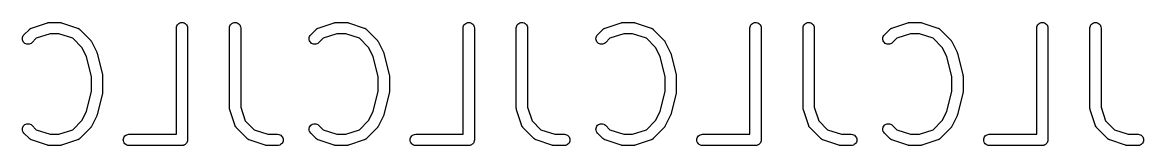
# Model space of a CAD drawing. Extents: x 113 to 123, y -95.7 to -94.6.
import ezdxf

# ---------------------------------------------------------------- set-up
doc = ezdxf.new("R2010")
doc.units = 0
doc.layers.add('BLACK', color=7, linetype='CONTINUOUS')

msp = doc.modelspace()

# ---------------------------------------------------------------- linework, layer by layer
at = {"layer": 'BLACK', "linetype": 'CONTINUOUS'}
for p, q in [((113.062, -94.6264), (113.205, -94.5787)), ((113.205, -94.5787), (113.206, -94.5785)), ((113.206, -94.5785), (113.209, -94.5779)), ((113.209, -94.5779), (113.211, -94.5771)), ((113.211, -94.5771), (113.213, -94.5769)), ((113.213, -94.5769), (113.215, -94.5765)), ((113.215, -94.5765), (113.218, -94.5765)), ((113.218, -94.5765), (113.221, -94.5762)), ((113.221, -94.5762), (113.316, -94.5762)), ((113.316, -94.5762), (113.317, -94.5762)), ((113.317, -94.5762), (113.32, -94.5765)), ((113.32, -94.5765), (113.323, -94.5766)), ((113.323, -94.5766), (113.325, -94.577)), ((113.325, -94.577), (113.327, -94.5773)), ((113.327, -94.5773), (113.329, -94.5781)), ((113.329, -94.5781), (113.332, -94.5787)), ((113.332, -94.5787), (113.475, -94.6264)), ((114.377, -94.5905), (114.384, -94.5843)), ((114.384, -94.5843), (114.393, -94.5798)), ((114.393, -94.5798), (114.402, -94.5771)), ((114.402, -94.5771), (114.412, -94.5762)), ((114.412, -94.5762), (114.422, -94.5772)), ((114.422, -94.5772), (114.431, -94.5801)), ((114.431, -94.5801), (114.44, -94.5847)), ((114.44, -94.5847), (114.447, -94.5909)), ((114.853, -94.5905), (114.86, -94.5843)), ((114.86, -94.5843), (114.869, -94.5798)), ((114.869, -94.5798), (114.878, -94.5771)), ((114.878, -94.5771), (114.888, -94.5762)), ((114.888, -94.5762), (114.898, -94.5772)), ((114.898, -94.5772), (114.907, -94.5801)), ((114.907, -94.5801), (114.916, -94.5847)), ((114.916, -94.5847), (114.923, -94.5909)), ((115.634, -94.6264), (115.777, -94.5787)), ((115.777, -94.5785), (115.78, -94.5779)), ((115.777, -94.5787), (115.777, -94.5785)), ((115.78, -94.5779), (115.783, -94.5771)), ((115.783, -94.5771), (115.785, -94.5769)), ((115.785, -94.5769), (115.787, -94.5765)), ((115.787, -94.5765), (115.79, -94.5765)), ((115.79, -94.5765), (115.793, -94.5762)), ((115.793, -94.5762), (115.888, -94.5762)), ((115.888, -94.5762), (115.891, -94.5765)), ((115.888, -94.5762), (115.888, -94.5762)), ((115.891, -94.5765), (115.894, -94.5766)), ((115.894, -94.5766), (115.896, -94.577)), ((115.896, -94.577), (115.898, -94.5773)), ((115.898, -94.5773), (115.901, -94.5781)), ((115.901, -94.5781), (115.904, -94.5787)), ((115.904, -94.5787), (116.046, -94.6264)), ((116.948, -94.5905), (116.956, -94.5843)), ((116.956, -94.5843), (116.964, -94.5798)), ((116.964, -94.5798), (116.974, -94.5771)), ((116.974, -94.5771), (116.983, -94.5762)), ((116.983, -94.5762), (116.993, -94.5772)), ((116.993, -94.5772), (117.002, -94.5801)), ((117.002, -94.5801), (117.011, -94.5847)), ((117.011, -94.5847), (117.018, -94.5909)), ((117.424, -94.5905), (117.432, -94.5843)), ((117.432, -94.5843), (117.44, -94.5798)), ((117.44, -94.5798), (117.45, -94.5771)), ((117.45, -94.5771), (117.46, -94.5762)), ((117.46, -94.5762), (117.469, -94.5772)), ((117.469, -94.5772), (117.479, -94.5801)), ((117.479, -94.5801), (117.487, -94.5847)), ((117.487, -94.5847), (117.495, -94.5909)), ((118.205, -94.6264), (118.348, -94.5787)), ((118.348, -94.5787), (118.349, -94.5785)), ((118.349, -94.5785), (118.352, -94.5779)), ((118.352, -94.5779), (118.354, -94.5771)), ((118.354, -94.5771), (118.356, -94.5769)), ((118.356, -94.5769), (118.358, -94.5765)), ((118.358, -94.5765), (118.361, -94.5765)), ((118.361, -94.5765), (118.364, -94.5762)), ((118.364, -94.5762), (118.459, -94.5762)), ((118.459, -94.5762), (118.46, -94.5762)), ((118.46, -94.5762), (118.463, -94.5765)), ((118.463, -94.5765), (118.465, -94.5766)), ((118.465, -94.5766), (118.468, -94.577)), ((118.468, -94.577), (118.47, -94.5773)), ((118.47, -94.5773), (118.472, -94.5781)), ((118.472, -94.5781), (118.475, -94.5787)), ((118.475, -94.5787), (118.618, -94.6264)), ((119.519, -94.5905), (119.527, -94.5843)), ((119.527, -94.5843), (119.536, -94.5798)), ((119.536, -94.5798), (119.545, -94.5771)), ((119.545, -94.5771), (119.555, -94.5762)), ((119.555, -94.5762), (119.564, -94.5772)), ((119.564, -94.5772), (119.574, -94.5801)), ((119.574, -94.5801), (119.582, -94.5847)), ((119.582, -94.5847), (119.59, -94.5909)), ((119.996, -94.5905), (120.003, -94.5843)), ((120.003, -94.5843), (120.012, -94.5798)), ((120.012, -94.5798), (120.021, -94.5771)), ((120.021, -94.5771), (120.031, -94.5762)), ((120.031, -94.5762), (120.041, -94.5772)), ((120.041, -94.5772), (120.05, -94.5801)), ((120.05, -94.5801), (120.059, -94.5847)), ((120.059, -94.5847), (120.066, -94.5909)), ((120.777, -94.6264), (120.92, -94.5787)), ((120.92, -94.5785), (120.923, -94.5779)), ((120.92, -94.5787), (120.92, -94.5785)), ((120.923, -94.5779), (120.926, -94.5771)), ((120.926, -94.5771), (120.928, -94.5769)), ((120.928, -94.5769), (120.93, -94.5765)), ((120.93, -94.5765), (120.933, -94.5765)), ((120.933, -94.5765), (120.935, -94.5762)), ((120.935, -94.5762), (121.031, -94.5762)), ((121.031, -94.5762), (121.034, -94.5765)), ((121.031, -94.5762), (121.031, -94.5762)), ((121.034, -94.5765), (121.037, -94.5766)), ((121.037, -94.5766), (121.039, -94.577)), ((121.039, -94.577), (121.041, -94.5773)), ((121.041, -94.5773), (121.044, -94.5781)), ((121.044, -94.5781), (121.046, -94.5787)), ((121.046, -94.5787), (121.189, -94.6264)), ((122.091, -94.5905), (122.098, -94.5843)), ((122.098, -94.5843), (122.107, -94.5798)), ((122.107, -94.5798), (122.116, -94.5771)), ((122.116, -94.5771), (122.126, -94.5762)), ((122.126, -94.5762), (122.136, -94.5772)), ((122.136, -94.5772), (122.145, -94.5801)), ((122.145, -94.5801), (122.154, -94.5847)), ((122.154, -94.5847), (122.161, -94.5909)), ((122.567, -94.5905), (122.575, -94.5843)), ((122.575, -94.5843), (122.583, -94.5798)), ((122.583, -94.5798), (122.593, -94.5771)), ((122.593, -94.5771), (122.602, -94.5762)), ((122.602, -94.5762), (122.612, -94.5772)), ((122.612, -94.5772), (122.621, -94.5801)), ((122.621, -94.5801), (122.63, -94.5847)), ((122.63, -94.5847), (122.638, -94.5909)), ((112.989, -94.6936), (112.995, -94.6861)), ((112.995, -94.6861), (113.043, -94.6384)), ((113.043, -94.638), (113.045, -94.637)), ((113.043, -94.6384), (113.043, -94.638)), ((113.045, -94.637), (113.046, -94.636)), ((113.046, -94.636), (113.048, -94.634)), ((113.048, -94.634), (113.051, -94.6319)), ((113.051, -94.6319), (113.052, -94.6312)), ((113.052, -94.6312), (113.054, -94.6303)), ((113.054, -94.6303), (113.057, -94.6289)), ((113.057, -94.6289), (113.06, -94.6274)), ((113.06, -94.6274), (113.061, -94.627)), ((113.061, -94.627), (113.062, -94.6264)), ((113.229, -94.6762), (113.105, -94.7175)), ((113.308, -94.6762), (113.229, -94.6762)), ((113.432, -94.7175), (113.308, -94.6762)), ((113.475, -94.6264), (113.476, -94.6266)), ((113.476, -94.6266), (113.477, -94.6272)), ((113.477, -94.6272), (113.478, -94.6276)), ((113.478, -94.6276), (113.481, -94.6293)), ((113.481, -94.6293), (113.485, -94.6307)), ((113.485, -94.6307), (113.486, -94.6316)), ((113.486, -94.6316), (113.487, -94.6322)), ((113.487, -94.6322), (113.49, -94.6344)), ((113.49, -94.6344), (113.492, -94.6364)), ((113.492, -94.6364), (113.493, -94.6375)), ((113.493, -94.6375), (113.495, -94.6384)), ((113.495, -94.6384), (113.59, -94.7337)), ((114.362, -94.6255), (114.363, -94.6158)), ((114.362, -94.6262), (114.362, -94.6255)), ((114.362, -95.5762), (114.362, -94.6262)), ((114.363, -94.6158), (114.366, -94.6065)), ((114.366, -94.6065), (114.37, -94.5979)), ((114.37, -94.5979), (114.377, -94.5905)), ((114.447, -94.5909), (114.453, -94.5985)), ((114.453, -94.5985), (114.458, -94.6071)), ((114.458, -94.6071), (114.461, -94.6165)), ((114.461, -94.6165), (114.462, -94.6262)), ((114.462, -94.6262), (114.462, -95.6262)), ((114.838, -94.6255), (114.839, -94.6158)), ((114.838, -94.6262), (114.838, -94.6255)), ((114.838, -95.3405), (114.838, -94.6262)), ((114.839, -94.6158), (114.842, -94.6065)), ((114.842, -94.6065), (114.847, -94.5979)), ((114.847, -94.5979), (114.853, -94.5905)), ((114.923, -94.5909), (114.929, -94.5985)), ((114.929, -94.5985), (114.934, -94.6071)), ((114.934, -94.6071), (114.937, -94.6165)), ((114.937, -94.6165), (114.938, -94.6262)), ((114.938, -94.6262), (114.938, -95.3324)), ((115.56, -94.6936), (115.567, -94.6861)), ((115.567, -94.6861), (115.614, -94.6384)), ((115.614, -94.6384), (115.615, -94.638)), ((115.615, -94.638), (115.616, -94.637)), ((115.616, -94.637), (115.617, -94.636)), ((115.617, -94.636), (115.62, -94.634)), ((115.62, -94.634), (115.622, -94.6319)), ((115.622, -94.6319), (115.624, -94.6312)), ((115.624, -94.6312), (115.625, -94.6303)), ((115.625, -94.6303), (115.628, -94.6289)), ((115.628, -94.6289), (115.631, -94.6274)), ((115.631, -94.6274), (115.633, -94.627)), ((115.633, -94.627), (115.634, -94.6264)), ((115.801, -94.6762), (115.677, -94.7175)), ((115.88, -94.6762), (115.801, -94.6762)), ((116.004, -94.7175), (115.88, -94.6762)), ((116.046, -94.6264), (116.047, -94.6266)), ((116.047, -94.6266), (116.048, -94.6272)), ((116.048, -94.6272), (116.05, -94.6276)), ((116.05, -94.6276), (116.053, -94.6293)), ((116.053, -94.6293), (116.056, -94.6307)), ((116.056, -94.6307), (116.057, -94.6316)), ((116.057, -94.6316), (116.058, -94.6322)), ((116.058, -94.6322), (116.061, -94.6344)), ((116.061, -94.6344), (116.064, -94.6364)), ((116.064, -94.6364), (116.065, -94.6375)), ((116.065, -94.6375), (116.066, -94.6384)), ((116.066, -94.6384), (116.161, -94.7337)), ((116.933, -94.6255), (116.934, -94.6158)), ((116.933, -94.6262), (116.933, -94.6255)), ((116.933, -95.5762), (116.933, -94.6262)), ((116.934, -94.6158), (116.937, -94.6065)), ((116.937, -94.6065), (116.942, -94.5979)), ((116.942, -94.5979), (116.948, -94.5905)), ((117.018, -94.5909), (117.025, -94.5985)), ((117.025, -94.5985), (117.029, -94.6071)), ((117.029, -94.6071), (117.032, -94.6165)), ((117.032, -94.6165), (117.033, -94.6262)), ((117.033, -94.6262), (117.033, -95.6262)), ((117.409, -94.6255), (117.41, -94.6158)), ((117.409, -94.6262), (117.409, -94.6255)), ((117.409, -95.3405), (117.409, -94.6262)), ((117.41, -94.6158), (117.413, -94.6065)), ((117.413, -94.6065), (117.418, -94.5979)), ((117.418, -94.5979), (117.424, -94.5905)), ((117.495, -94.5909), (117.501, -94.5985)), ((117.501, -94.5985), (117.505, -94.6071)), ((117.505, -94.6071), (117.508, -94.6165)), ((117.508, -94.6165), (117.509, -94.6262)), ((117.509, -94.6262), (117.509, -95.3324)), ((118.132, -94.6936), (118.138, -94.6861)), ((118.138, -94.6861), (118.186, -94.6384)), ((118.186, -94.638), (118.187, -94.637)), ((118.186, -94.6384), (118.186, -94.638)), ((118.187, -94.637), (118.188, -94.636)), ((118.188, -94.636), (118.191, -94.634)), ((118.191, -94.634), (118.194, -94.6319)), ((118.194, -94.6319), (118.195, -94.6312)), ((118.195, -94.6312), (118.196, -94.6303)), ((118.196, -94.6303), (118.2, -94.6289)), ((118.2, -94.6289), (118.203, -94.6274)), ((118.203, -94.6274), (118.204, -94.627)), ((118.204, -94.627), (118.205, -94.6264)), ((118.372, -94.6762), (118.248, -94.7175)), ((118.451, -94.6762), (118.372, -94.6762)), ((118.575, -94.7175), (118.451, -94.6762)), ((118.618, -94.6264), (118.619, -94.6266)), ((118.619, -94.6266), (118.62, -94.6272)), ((118.62, -94.6272), (118.621, -94.6276)), ((118.621, -94.6276), (118.624, -94.6293)), ((118.624, -94.6293), (118.627, -94.6307)), ((118.627, -94.6307), (118.629, -94.6316)), ((118.629, -94.6316), (118.63, -94.6322)), ((118.63, -94.6322), (118.632, -94.6344)), ((118.632, -94.6344), (118.635, -94.6364)), ((118.635, -94.6364), (118.636, -94.6375)), ((118.636, -94.6375), (118.637, -94.6384)), ((118.637, -94.6384), (118.733, -94.7337)), ((119.504, -94.6255), (119.506, -94.6158)), ((119.504, -94.6262), (119.504, -94.6255)), ((119.504, -95.5762), (119.504, -94.6262)), ((119.506, -94.6158), (119.508, -94.6065)), ((119.508, -94.6065), (119.513, -94.5979)), ((119.513, -94.5979), (119.519, -94.5905)), ((119.59, -94.5909), (119.596, -94.5985)), ((119.596, -94.5985), (119.601, -94.6071)), ((119.601, -94.6071), (119.603, -94.6165)), ((119.603, -94.6165), (119.604, -94.6262)), ((119.604, -94.6262), (119.604, -95.6262)), ((119.981, -94.6255), (119.982, -94.6158)), ((119.981, -94.6262), (119.981, -94.6255)), ((119.981, -95.3405), (119.981, -94.6262)), ((119.982, -94.6158), (119.985, -94.6065)), ((119.985, -94.6065), (119.989, -94.5979)), ((119.989, -94.5979), (119.996, -94.5905)), ((120.066, -94.5909), (120.072, -94.5985)), ((120.072, -94.5985), (120.077, -94.6071)), ((120.077, -94.6071), (120.08, -94.6165)), ((120.08, -94.6165), (120.081, -94.6262)), ((120.081, -94.6262), (120.081, -95.3324)), ((120.703, -94.6936), (120.71, -94.6861)), ((120.71, -94.6861), (120.757, -94.6384)), ((120.757, -94.6384), (120.758, -94.638)), ((120.758, -94.638), (120.759, -94.637)), ((120.759, -94.637), (120.76, -94.636)), ((120.76, -94.636), (120.763, -94.634)), ((120.763, -94.634), (120.765, -94.6319)), ((120.765, -94.6319), (120.767, -94.6312)), ((120.767, -94.6312), (120.768, -94.6303)), ((120.768, -94.6303), (120.771, -94.6289)), ((120.771, -94.6289), (120.774, -94.6274)), ((120.774, -94.6274), (120.775, -94.627)), ((120.775, -94.627), (120.777, -94.6264)), ((120.943, -94.6762), (120.82, -94.7175)), ((121.023, -94.6762), (120.943, -94.6762)), ((121.146, -94.7175), (121.023, -94.6762)), ((121.189, -94.6264), (121.19, -94.6266)), ((121.19, -94.6266), (121.191, -94.6272)), ((121.191, -94.6272), (121.193, -94.6276)), ((121.193, -94.6276), (121.196, -94.6293)), ((121.196, -94.6293), (121.199, -94.6307)), ((121.199, -94.6307), (121.2, -94.6316)), ((121.2, -94.6316), (121.201, -94.6322)), ((121.201, -94.6322), (121.204, -94.6344)), ((121.204, -94.6344), (121.207, -94.6364)), ((121.207, -94.6364), (121.208, -94.6375)), ((121.208, -94.6375), (121.209, -94.6384)), ((121.209, -94.6384), (121.304, -94.7337)), ((122.076, -94.6255), (122.077, -94.6158)), ((122.076, -94.6262), (122.076, -94.6255)), ((122.076, -95.5762), (122.076, -94.6262)), ((122.077, -94.6158), (122.08, -94.6065)), ((122.08, -94.6065), (122.085, -94.5979)), ((122.085, -94.5979), (122.091, -94.5905)), ((122.161, -94.5909), (122.168, -94.5985)), ((122.168, -94.5985), (122.172, -94.6071)), ((122.172, -94.6071), (122.175, -94.6165)), ((122.175, -94.6165), (122.176, -94.6262)), ((122.176, -94.6262), (122.176, -95.6262)), ((122.552, -94.6255), (122.553, -94.6158)), ((122.552, -94.6262), (122.552, -94.6255)), ((122.552, -95.3405), (122.552, -94.6262)), ((122.553, -94.6158), (122.556, -94.6065)), ((122.556, -94.6065), (122.561, -94.5979)), ((122.561, -94.5979), (122.567, -94.5905)), ((122.638, -94.5909), (122.644, -94.5985)), ((122.644, -94.5985), (122.648, -94.6071)), ((122.648, -94.6071), (122.651, -94.6165)), ((122.651, -94.6165), (122.652, -94.6262)), ((122.652, -94.6262), (122.652, -95.3324)), ((112.981, -94.7212), (112.982, -94.7115)), ((112.982, -94.731), (112.981, -94.7212)), ((112.982, -94.7115), (112.984, -94.7022)), ((112.984, -94.7403), (112.982, -94.731)), ((112.984, -94.7022), (112.989, -94.6936)), ((112.989, -94.7489), (112.984, -94.7403)), ((112.995, -94.7565), (112.989, -94.7489)), ((113.003, -94.7628), (112.995, -94.7565)), ((113.011, -94.7674), (113.003, -94.7628)), ((113.02, -94.7704), (113.011, -94.7674)), ((113.03, -94.7714), (113.02, -94.7704)), ((113.04, -94.7706), (113.03, -94.7714)), ((113.049, -94.7678), (113.04, -94.7706)), ((113.058, -94.7634), (113.049, -94.7678)), ((113.065, -94.7573), (113.058, -94.7634)), ((113.066, -94.7568), (113.065, -94.7573)), ((113.105, -94.7175), (113.066, -94.7568)), ((113.513, -94.7987), (113.432, -94.7175)), ((113.59, -94.7337), (113.59, -94.7342)), ((113.59, -94.7342), (113.592, -94.7364)), ((113.592, -94.7364), (113.594, -94.7384)), ((113.594, -94.7384), (113.595, -94.7402)), ((113.595, -94.7402), (113.596, -94.7418)), ((113.596, -94.7418), (113.598, -94.7443)), ((113.598, -94.7443), (113.599, -94.7467)), ((113.599, -94.7467), (113.647, -94.8419)), ((115.552, -94.7212), (115.553, -94.7115)), ((115.553, -94.731), (115.552, -94.7212)), ((115.553, -94.7115), (115.556, -94.7022)), ((115.556, -94.7403), (115.553, -94.731)), ((115.556, -94.7022), (115.56, -94.6936)), ((115.56, -94.7489), (115.556, -94.7403)), ((115.566, -94.7565), (115.56, -94.7489)), ((115.574, -94.7628), (115.566, -94.7565)), ((115.583, -94.7674), (115.574, -94.7628)), ((115.592, -94.7704), (115.583, -94.7674)), ((115.602, -94.7714), (115.592, -94.7704)), ((115.611, -94.7706), (115.602, -94.7714)), ((115.621, -94.7678), (115.611, -94.7706)), ((115.629, -94.7634), (115.621, -94.7678)), ((115.637, -94.7573), (115.629, -94.7634)), ((115.677, -94.7175), (115.637, -94.7568)), ((115.637, -94.7568), (115.637, -94.7573)), ((116.085, -94.7987), (116.004, -94.7175)), ((116.161, -94.7337), (116.162, -94.7342)), ((116.162, -94.7342), (116.163, -94.7364)), ((116.163, -94.7364), (116.165, -94.7384)), ((116.165, -94.7384), (116.166, -94.7402)), ((116.166, -94.7402), (116.168, -94.7418)), ((116.168, -94.7418), (116.169, -94.7443)), ((116.169, -94.7443), (116.171, -94.7467)), ((116.171, -94.7467), (116.218, -94.8419)), ((118.123, -94.7212), (118.124, -94.7115)), ((118.124, -94.731), (118.123, -94.7212)), ((118.124, -94.7115), (118.127, -94.7022)), ((118.127, -94.7403), (118.124, -94.731)), ((118.127, -94.7022), (118.132, -94.6936)), ((118.132, -94.7489), (118.127, -94.7403)), ((118.138, -94.7565), (118.132, -94.7489)), ((118.145, -94.7628), (118.138, -94.7565)), ((118.154, -94.7674), (118.145, -94.7628)), ((118.163, -94.7704), (118.154, -94.7674)), ((118.173, -94.7714), (118.163, -94.7704)), ((118.183, -94.7706), (118.173, -94.7714)), ((118.192, -94.7678), (118.183, -94.7706)), ((118.201, -94.7634), (118.192, -94.7678)), ((118.208, -94.7573), (118.201, -94.7634)), ((118.209, -94.7568), (118.208, -94.7573)), ((118.248, -94.7175), (118.209, -94.7568)), ((118.656, -94.7987), (118.575, -94.7175)), ((118.733, -94.7337), (118.733, -94.7342)), ((118.733, -94.7342), (118.735, -94.7364)), ((118.735, -94.7364), (118.737, -94.7384)), ((118.737, -94.7384), (118.738, -94.7402)), ((118.738, -94.7402), (118.739, -94.7418)), ((118.739, -94.7418), (118.741, -94.7443)), ((118.741, -94.7443), (118.742, -94.7467)), ((118.742, -94.7467), (118.79, -94.8419)), ((120.695, -94.7212), (120.696, -94.7115)), ((120.696, -94.731), (120.695, -94.7212)), ((120.696, -94.7115), (120.699, -94.7022)), ((120.699, -94.7403), (120.696, -94.731)), ((120.699, -94.7022), (120.703, -94.6936)), ((120.703, -94.7489), (120.699, -94.7403)), ((120.709, -94.7565), (120.703, -94.7489)), ((120.717, -94.7628), (120.709, -94.7565)), ((120.725, -94.7674), (120.717, -94.7628)), ((120.735, -94.7704), (120.725, -94.7674)), ((120.744, -94.7714), (120.735, -94.7704)), ((120.754, -94.7706), (120.744, -94.7714)), ((120.763, -94.7678), (120.754, -94.7706)), ((120.772, -94.7634), (120.763, -94.7678)), ((120.78, -94.7573), (120.772, -94.7634)), ((120.82, -94.7175), (120.78, -94.7568)), ((120.78, -94.7568), (120.78, -94.7573)), ((121.228, -94.7987), (121.146, -94.7175)), ((121.304, -94.7337), (121.305, -94.7342)), ((121.305, -94.7342), (121.306, -94.7364)), ((121.306, -94.7364), (121.308, -94.7384)), ((121.308, -94.7384), (121.309, -94.7402)), ((121.309, -94.7402), (121.311, -94.7418)), ((121.311, -94.7418), (121.312, -94.7443)), ((121.312, -94.7443), (121.313, -94.7467)), ((121.313, -94.7467), (121.361, -94.8419)), ((113.555, -94.8817), (113.513, -94.7987)), ((113.6, -95.0609), (113.555, -94.8817)), ((113.647, -94.8419), (113.647, -94.8425)), ((113.647, -94.8425), (113.647, -94.8428)), ((113.647, -94.8428), (113.647, -94.843)), ((113.647, -94.843), (113.649, -94.8474)), ((113.649, -94.8474), (113.65, -94.8517)), ((113.65, -94.8517), (113.65, -94.8519)), ((113.65, -94.8519), (113.651, -94.8521)), ((113.651, -94.8521), (113.698, -95.0426)), ((116.126, -94.8817), (116.085, -94.7987)), ((116.171, -95.0609), (116.126, -94.8817)), ((116.218, -94.8419), (116.219, -94.8425)), ((116.219, -94.8425), (116.219, -94.8428)), ((116.219, -94.8428), (116.219, -94.843)), ((116.219, -94.843), (116.22, -94.8474)), ((116.22, -94.8474), (116.222, -94.8517)), ((116.222, -94.8517), (116.222, -94.8519)), ((116.222, -94.8519), (116.222, -94.8521)), ((116.222, -94.8521), (116.27, -95.0426)), ((118.698, -94.8817), (118.656, -94.7987)), ((118.743, -95.0609), (118.698, -94.8817)), ((118.79, -94.8419), (118.79, -94.8425)), ((118.79, -94.8425), (118.79, -94.8428)), ((118.79, -94.8428), (118.79, -94.843)), ((118.79, -94.843), (118.792, -94.8474)), ((118.792, -94.8474), (118.793, -94.8517)), ((118.793, -94.8517), (118.793, -94.8519)), ((118.793, -94.8519), (118.793, -94.8521)), ((118.793, -94.8521), (118.841, -95.0426)), ((121.269, -94.8817), (121.228, -94.7987)), ((121.314, -95.0609), (121.269, -94.8817)), ((121.361, -94.8419), (121.361, -94.8425)), ((121.361, -94.8425), (121.361, -94.8428)), ((121.361, -94.8428), (121.362, -94.843)), ((121.362, -94.843), (121.363, -94.8474)), ((121.363, -94.8474), (121.365, -94.8517)), ((121.365, -94.8517), (121.365, -94.8519)), ((121.365, -94.8519), (121.365, -94.8521)), ((121.365, -94.8521), (121.412, -95.0426)), ((113.6, -95.1915), (113.6, -95.0609)), ((113.698, -95.0426), (113.698, -95.0433)), ((113.698, -95.0433), (113.698, -95.0442)), ((113.698, -95.0442), (113.699, -95.045)), ((113.699, -95.045), (113.699, -95.049)), ((113.699, -95.049), (113.7, -95.053)), ((113.7, -95.053), (113.7, -95.0539)), ((113.7, -95.0539), (113.7, -95.0548)), ((113.7, -95.0548), (113.7, -95.1976)), ((116.171, -95.1915), (116.171, -95.0609)), ((116.27, -95.0426), (116.27, -95.0433)), ((116.27, -95.0433), (116.27, -95.0442)), ((116.27, -95.0442), (116.27, -95.045)), ((116.27, -95.045), (116.271, -95.049)), ((116.271, -95.049), (116.271, -95.053)), ((116.271, -95.053), (116.271, -95.0539)), ((116.271, -95.0539), (116.271, -95.0548)), ((116.271, -95.0548), (116.271, -95.1976)), ((118.743, -95.1915), (118.743, -95.0609)), ((118.841, -95.0426), (118.841, -95.0433)), ((118.841, -95.0433), (118.841, -95.0442)), ((118.841, -95.0442), (118.842, -95.045)), ((118.842, -95.045), (118.842, -95.049)), ((118.842, -95.049), (118.842, -95.053)), ((118.842, -95.053), (118.842, -95.0539)), ((118.842, -95.0539), (118.843, -95.0548)), ((118.843, -95.0548), (118.843, -95.1976)), ((121.314, -95.1915), (121.314, -95.0609)), ((121.412, -95.0426), (121.413, -95.0433)), ((121.413, -95.0433), (121.413, -95.0442)), ((121.413, -95.0442), (121.413, -95.045)), ((121.413, -95.045), (121.413, -95.049)), ((121.413, -95.049), (121.414, -95.053)), ((121.414, -95.053), (121.414, -95.0539)), ((121.414, -95.0539), (121.414, -95.0548)), ((121.414, -95.0548), (121.414, -95.1976)), ((113.555, -95.3706), (113.6, -95.1915)), ((116.126, -95.3706), (116.171, -95.1915)), ((118.698, -95.3706), (118.743, -95.1915)), ((121.269, -95.3706), (121.314, -95.1915)), ((113.698, -95.2097), (113.651, -95.4002)), ((113.699, -95.208), (113.698, -95.2089)), ((113.698, -95.2089), (113.698, -95.2097)), ((113.7, -95.2001), (113.699, -95.204)), ((113.699, -95.204), (113.699, -95.208)), ((113.7, -95.1976), (113.7, -95.1983)), ((113.7, -95.1983), (113.7, -95.1992)), ((113.7, -95.1992), (113.7, -95.2001)), ((116.27, -95.2097), (116.222, -95.4002)), ((116.271, -95.2001), (116.27, -95.204)), ((116.27, -95.204), (116.27, -95.208)), ((116.27, -95.208), (116.27, -95.2089)), ((116.27, -95.2089), (116.27, -95.2097)), ((116.271, -95.1976), (116.271, -95.1983)), ((116.271, -95.1983), (116.271, -95.1992)), ((116.271, -95.1992), (116.271, -95.2001)), ((118.841, -95.2097), (118.793, -95.4002)), ((118.842, -95.204), (118.841, -95.208)), ((118.841, -95.208), (118.841, -95.2089)), ((118.841, -95.2089), (118.841, -95.2097)), ((118.843, -95.1983), (118.842, -95.1992)), ((118.842, -95.1992), (118.842, -95.2001)), ((118.842, -95.2001), (118.842, -95.204)), ((118.843, -95.1976), (118.843, -95.1983)), ((121.412, -95.2097), (121.365, -95.4002)), ((121.413, -95.2089), (121.412, -95.2097)), ((121.414, -95.2001), (121.413, -95.204)), ((121.413, -95.204), (121.413, -95.208)), ((121.413, -95.208), (121.413, -95.2089)), ((121.414, -95.1976), (121.414, -95.1983)), ((121.414, -95.1983), (121.414, -95.1992)), ((121.414, -95.1992), (121.414, -95.2001)), ((113.513, -95.4537), (113.555, -95.3706)), ((114.838, -95.3433), (114.838, -95.3405)), ((114.838, -95.3461), (114.838, -95.3433)), ((114.839, -95.3481), (114.838, -95.3461)), ((114.839, -95.3502), (114.839, -95.3481)), ((114.84, -95.3529), (114.839, -95.3502)), ((114.84, -95.3556), (114.84, -95.3529)), ((114.84, -95.3563), (114.84, -95.3556)), ((114.888, -95.4991), (114.84, -95.3563)), ((114.938, -95.3324), (114.979, -95.4563)), ((116.085, -95.4537), (116.126, -95.3706)), ((117.409, -95.3433), (117.409, -95.3405)), ((117.41, -95.3461), (117.409, -95.3433)), ((117.41, -95.3481), (117.41, -95.3461)), ((117.41, -95.3502), (117.41, -95.3481)), ((117.411, -95.3529), (117.41, -95.3502)), ((117.412, -95.3556), (117.411, -95.3529)), ((117.412, -95.3563), (117.412, -95.3556)), ((117.459, -95.4991), (117.412, -95.3563)), ((117.509, -95.3324), (117.551, -95.4563)), ((118.656, -95.4537), (118.698, -95.3706)), ((119.981, -95.3433), (119.981, -95.3405)), ((119.981, -95.3461), (119.981, -95.3433)), ((119.981, -95.3481), (119.981, -95.3461)), ((119.982, -95.3502), (119.981, -95.3481)), ((119.982, -95.3529), (119.982, -95.3502)), ((119.983, -95.3556), (119.982, -95.3529)), ((119.983, -95.3563), (119.983, -95.3556)), ((120.031, -95.4991), (119.983, -95.3563)), ((120.081, -95.3324), (120.122, -95.4563)), ((121.228, -95.4537), (121.269, -95.3706)), ((122.552, -95.3433), (122.552, -95.3405)), ((122.552, -95.3461), (122.552, -95.3433)), ((122.553, -95.3481), (122.552, -95.3461)), ((122.553, -95.3502), (122.553, -95.3481)), ((122.554, -95.3529), (122.553, -95.3502)), ((122.554, -95.3556), (122.554, -95.3529)), ((122.555, -95.3563), (122.554, -95.3556)), ((122.602, -95.4991), (122.555, -95.3563)), ((122.652, -95.3324), (122.693, -95.4563)), ((112.996, -95.4953), (113.003, -95.4892)), ((113.003, -95.4892), (113.012, -95.4846)), ((113.012, -95.4846), (113.021, -95.4819)), ((113.021, -95.4819), (113.031, -95.4809)), ((113.031, -95.4809), (113.041, -95.4819)), ((113.041, -95.4819), (113.05, -95.4848)), ((113.05, -95.4848), (113.058, -95.4894)), ((113.058, -95.4894), (113.066, -95.4956)), ((113.432, -95.5349), (113.513, -95.4537)), ((113.647, -95.4104), (113.599, -95.5057)), ((113.649, -95.4057), (113.647, -95.41)), ((113.647, -95.41), (113.647, -95.4102)), ((113.647, -95.4102), (113.647, -95.4104)), ((113.65, -95.4013), (113.649, -95.4057)), ((113.651, -95.4002), (113.65, -95.4009)), ((113.65, -95.4009), (113.65, -95.4011)), ((113.65, -95.4011), (113.65, -95.4013)), ((114.979, -95.4563), (115.058, -95.5349)), ((115.567, -95.4953), (115.575, -95.4892)), ((115.575, -95.4892), (115.583, -95.4846)), ((115.583, -95.4846), (115.593, -95.4819)), ((115.593, -95.4819), (115.602, -95.4809)), ((115.602, -95.4809), (115.612, -95.4819)), ((115.612, -95.4819), (115.621, -95.4848)), ((115.621, -95.4848), (115.63, -95.4894)), ((115.63, -95.4894), (115.637, -95.4956)), ((116.004, -95.5349), (116.085, -95.4537)), ((116.218, -95.4104), (116.171, -95.5057)), ((116.22, -95.4057), (116.218, -95.41)), ((116.218, -95.41), (116.218, -95.4102)), ((116.218, -95.4102), (116.218, -95.4104)), ((116.222, -95.4013), (116.22, -95.4057)), ((116.222, -95.4002), (116.222, -95.4009)), ((116.222, -95.4009), (116.222, -95.4011)), ((116.222, -95.4011), (116.222, -95.4013)), ((117.551, -95.4563), (117.629, -95.5349)), ((118.138, -95.4953), (118.146, -95.4892)), ((118.146, -95.4892), (118.155, -95.4846)), ((118.155, -95.4846), (118.164, -95.4819)), ((118.164, -95.4819), (118.174, -95.4809)), ((118.174, -95.4809), (118.183, -95.4819)), ((118.183, -95.4819), (118.193, -95.4848)), ((118.193, -95.4848), (118.201, -95.4894)), ((118.201, -95.4894), (118.209, -95.4956)), ((118.575, -95.5349), (118.656, -95.4537)), ((118.79, -95.4104), (118.742, -95.5057)), ((118.791, -95.4057), (118.79, -95.41)), ((118.79, -95.41), (118.79, -95.4102)), ((118.79, -95.4102), (118.79, -95.4104)), ((118.793, -95.4013), (118.791, -95.4057)), ((118.793, -95.4002), (118.793, -95.4009)), ((118.793, -95.4009), (118.793, -95.4011)), ((118.793, -95.4011), (118.793, -95.4013)), ((120.122, -95.4563), (120.2, -95.5349)), ((120.71, -95.4953), (120.717, -95.4892)), ((120.717, -95.4892), (120.726, -95.4846)), ((120.726, -95.4846), (120.735, -95.4819)), ((120.735, -95.4819), (120.745, -95.4809)), ((120.745, -95.4809), (120.755, -95.4819)), ((120.755, -95.4819), (120.764, -95.4848)), ((120.764, -95.4848), (120.773, -95.4894)), ((120.773, -95.4894), (120.78, -95.4956)), ((121.146, -95.5349), (121.228, -95.4537)), ((121.361, -95.4104), (121.313, -95.5057)), ((121.363, -95.4057), (121.361, -95.41)), ((121.361, -95.41), (121.361, -95.4102)), ((121.361, -95.4102), (121.361, -95.4104)), ((121.365, -95.4013), (121.363, -95.4057)), ((121.365, -95.4002), (121.365, -95.4009)), ((121.365, -95.4009), (121.365, -95.4011)), ((121.365, -95.4011), (121.365, -95.4013)), ((122.693, -95.4563), (122.772, -95.5349)), ((112.981, -95.5304), (112.982, -95.5207)), ((112.981, -95.5401), (112.981, -95.5304)), ((112.984, -95.5495), (112.981, -95.5401)), ((112.982, -95.5207), (112.985, -95.5114)), ((112.989, -95.5582), (112.984, -95.5495)), ((112.985, -95.5114), (112.989, -95.5028)), ((112.989, -95.5028), (112.996, -95.4953)), ((112.995, -95.5658), (112.989, -95.5582)), ((112.995, -95.5663), (112.995, -95.5658)), ((113.043, -95.6139), (112.995, -95.5663)), ((113.066, -95.4956), (113.105, -95.5349)), ((113.105, -95.5349), (113.229, -95.5762)), ((113.229, -95.5762), (113.308, -95.5762)), ((113.308, -95.5762), (113.432, -95.5349)), ((113.59, -95.5187), (113.495, -95.6139)), ((113.592, -95.5165), (113.59, -95.5187)), ((113.594, -95.5145), (113.592, -95.5165)), ((113.595, -95.5127), (113.594, -95.5145)), ((113.596, -95.5111), (113.595, -95.5127)), ((113.597, -95.5087), (113.596, -95.5111)), ((113.599, -95.5063), (113.597, -95.5087)), ((113.599, -95.5057), (113.599, -95.5063)), ((113.894, -95.5982), (113.9, -95.5907)), ((113.9, -95.5907), (113.908, -95.5845)), ((113.908, -95.5845), (113.916, -95.58)), ((113.916, -95.58), (113.926, -95.5771)), ((113.926, -95.5771), (113.935, -95.5762)), ((113.935, -95.5762), (114.362, -95.5762)), ((114.889, -95.5005), (114.888, -95.4991)), ((114.889, -95.5019), (114.889, -95.5005)), ((114.891, -95.5049), (114.889, -95.5019)), ((114.892, -95.508), (114.891, -95.5049)), ((114.893, -95.5092), (114.892, -95.508)), ((114.893, -95.5106), (114.893, -95.5092)), ((114.896, -95.5132), (114.893, -95.5106)), ((114.898, -95.516), (114.896, -95.5132)), ((114.899, -95.517), (114.898, -95.516)), ((114.9, -95.5182), (114.899, -95.517)), ((114.9, -95.5187), (114.9, -95.5182)), ((114.995, -95.6139), (114.9, -95.5187)), ((115.058, -95.5349), (115.182, -95.5762)), ((115.182, -95.5762), (115.269, -95.5762)), ((115.269, -95.5762), (115.269, -95.5762)), ((115.269, -95.5762), (115.279, -95.5773)), ((115.279, -95.5773), (115.288, -95.5802)), ((115.288, -95.5802), (115.297, -95.5849)), ((115.297, -95.5849), (115.304, -95.5912)), ((115.304, -95.5912), (115.311, -95.5988)), ((115.552, -95.5304), (115.553, -95.5207)), ((115.553, -95.5401), (115.552, -95.5304)), ((115.553, -95.5207), (115.556, -95.5114)), ((115.556, -95.5495), (115.553, -95.5401)), ((115.556, -95.5114), (115.561, -95.5028)), ((115.56, -95.5582), (115.556, -95.5495)), ((115.566, -95.5658), (115.56, -95.5582)), ((115.561, -95.5028), (115.567, -95.4953)), ((115.567, -95.5663), (115.566, -95.5658)), ((115.614, -95.6139), (115.567, -95.5663)), ((115.637, -95.4956), (115.677, -95.5349)), ((115.677, -95.5349), (115.801, -95.5762)), ((115.801, -95.5762), (115.88, -95.5762)), ((115.88, -95.5762), (116.004, -95.5349)), ((116.161, -95.5187), (116.066, -95.6139)), ((116.163, -95.5165), (116.161, -95.5187)), ((116.165, -95.5145), (116.163, -95.5165)), ((116.166, -95.5127), (116.165, -95.5145)), ((116.167, -95.5111), (116.166, -95.5127)), ((116.169, -95.5087), (116.167, -95.5111)), ((116.17, -95.5063), (116.169, -95.5087)), ((116.171, -95.5057), (116.17, -95.5063)), ((116.465, -95.5982), (116.472, -95.5907)), ((116.472, -95.5907), (116.479, -95.5845)), ((116.479, -95.5845), (116.488, -95.58)), ((116.488, -95.58), (116.497, -95.5771)), ((116.497, -95.5771), (116.507, -95.5762)), ((116.507, -95.5762), (116.933, -95.5762)), ((117.46, -95.5005), (117.459, -95.4991)), ((117.46, -95.5019), (117.46, -95.5005)), ((117.462, -95.5049), (117.46, -95.5019)), ((117.463, -95.508), (117.462, -95.5049)), ((117.464, -95.5092), (117.463, -95.508)), ((117.465, -95.5106), (117.464, -95.5092)), ((117.467, -95.5132), (117.465, -95.5106)), ((117.469, -95.516), (117.467, -95.5132)), ((117.47, -95.517), (117.469, -95.516)), ((117.471, -95.5182), (117.47, -95.517)), ((117.471, -95.5187), (117.471, -95.5182)), ((117.567, -95.6139), (117.471, -95.5187)), ((117.629, -95.5349), (117.753, -95.5762)), ((117.753, -95.5762), (117.84, -95.5762)), ((117.84, -95.5762), (117.841, -95.5762)), ((117.841, -95.5762), (117.851, -95.5773)), ((117.851, -95.5773), (117.86, -95.5802)), ((117.86, -95.5802), (117.868, -95.5849)), ((117.868, -95.5849), (117.876, -95.5912)), ((117.876, -95.5912), (117.882, -95.5988)), ((118.123, -95.5304), (118.125, -95.5207)), ((118.124, -95.5401), (118.123, -95.5304)), ((118.127, -95.5495), (118.124, -95.5401)), ((118.125, -95.5207), (118.127, -95.5114)), ((118.127, -95.5114), (118.132, -95.5028)), ((118.132, -95.5582), (118.127, -95.5495)), ((118.132, -95.5028), (118.138, -95.4953)), ((118.138, -95.5658), (118.132, -95.5582)), ((118.138, -95.5663), (118.138, -95.5658)), ((118.186, -95.6139), (118.138, -95.5663)), ((118.209, -95.4956), (118.248, -95.5349)), ((118.248, -95.5349), (118.372, -95.5762)), ((118.372, -95.5762), (118.451, -95.5762)), ((118.451, -95.5762), (118.575, -95.5349)), ((118.733, -95.5187), (118.637, -95.6139)), ((118.734, -95.5165), (118.733, -95.5187)), ((118.736, -95.5145), (118.734, -95.5165)), ((118.738, -95.5127), (118.736, -95.5145)), ((118.739, -95.5111), (118.738, -95.5127)), ((118.74, -95.5087), (118.739, -95.5111)), ((118.742, -95.5063), (118.74, -95.5087)), ((118.742, -95.5057), (118.742, -95.5063)), ((119.037, -95.5982), (119.043, -95.5907)), ((119.043, -95.5907), (119.051, -95.5845)), ((119.051, -95.5845), (119.059, -95.58)), ((119.059, -95.58), (119.069, -95.5771)), ((119.069, -95.5771), (119.078, -95.5762)), ((119.078, -95.5762), (119.504, -95.5762)), ((120.031, -95.5005), (120.031, -95.4991)), ((120.032, -95.5019), (120.031, -95.5005)), ((120.033, -95.5049), (120.032, -95.5019)), ((120.035, -95.508), (120.033, -95.5049)), ((120.036, -95.5092), (120.035, -95.508)), ((120.036, -95.5106), (120.036, -95.5092)), ((120.038, -95.5132), (120.036, -95.5106)), ((120.04, -95.516), (120.038, -95.5132)), ((120.041, -95.517), (120.04, -95.516)), ((120.042, -95.5182), (120.041, -95.517)), ((120.043, -95.5187), (120.042, -95.5182)), ((120.138, -95.6139), (120.043, -95.5187)), ((120.2, -95.5349), (120.324, -95.5762)), ((120.324, -95.5762), (120.412, -95.5762)), ((120.412, -95.5762), (120.412, -95.5762)), ((120.412, -95.5762), (120.422, -95.5773)), ((120.422, -95.5773), (120.431, -95.5802)), ((120.431, -95.5802), (120.44, -95.5849)), ((120.44, -95.5849), (120.447, -95.5912)), ((120.447, -95.5912), (120.453, -95.5988)), ((120.695, -95.5304), (120.696, -95.5207)), ((120.696, -95.5401), (120.695, -95.5304)), ((120.696, -95.5207), (120.699, -95.5114)), ((120.698, -95.5495), (120.696, -95.5401)), ((120.703, -95.5582), (120.698, -95.5495)), ((120.699, -95.5114), (120.704, -95.5028)), ((120.709, -95.5658), (120.703, -95.5582)), ((120.704, -95.5028), (120.71, -95.4953)), ((120.71, -95.5663), (120.709, -95.5658)), ((120.757, -95.6139), (120.71, -95.5663)), ((120.78, -95.4956), (120.82, -95.5349)), ((120.82, -95.5349), (120.943, -95.5762)), ((120.943, -95.5762), (121.023, -95.5762)), ((121.023, -95.5762), (121.146, -95.5349)), ((121.304, -95.5187), (121.209, -95.6139)), ((121.306, -95.5165), (121.304, -95.5187)), ((121.308, -95.5145), (121.306, -95.5165)), ((121.309, -95.5127), (121.308, -95.5145)), ((121.31, -95.5111), (121.309, -95.5127)), ((121.312, -95.5087), (121.31, -95.5111)), ((121.313, -95.5063), (121.312, -95.5087)), ((121.313, -95.5057), (121.313, -95.5063)), ((121.608, -95.5982), (121.614, -95.5907)), ((121.614, -95.5907), (121.622, -95.5845)), ((121.622, -95.5845), (121.631, -95.58)), ((121.631, -95.58), (121.64, -95.5771)), ((121.64, -95.5771), (121.65, -95.5762)), ((121.65, -95.5762), (122.076, -95.5762)), ((122.603, -95.5005), (122.602, -95.4991)), ((122.603, -95.5019), (122.603, -95.5005)), ((122.605, -95.5049), (122.603, -95.5019)), ((122.606, -95.508), (122.605, -95.5049)), ((122.607, -95.5092), (122.606, -95.508)), ((122.608, -95.5106), (122.607, -95.5092)), ((122.61, -95.5132), (122.608, -95.5106)), ((122.612, -95.516), (122.61, -95.5132)), ((122.613, -95.517), (122.612, -95.516)), ((122.614, -95.5182), (122.613, -95.517)), ((122.614, -95.5187), (122.614, -95.5182)), ((122.71, -95.6139), (122.614, -95.5187)), ((122.772, -95.5349), (122.896, -95.5762)), ((122.896, -95.5762), (122.983, -95.5762)), ((122.983, -95.5762), (122.984, -95.5762)), ((122.984, -95.5762), (122.993, -95.5773)), ((122.993, -95.5773), (123.003, -95.5802)), ((123.003, -95.5802), (123.011, -95.5849)), ((123.011, -95.5849), (123.019, -95.5912)), ((123.019, -95.5912), (123.025, -95.5988)), ((113.044, -95.6148), (113.043, -95.6139)), ((113.045, -95.6159), (113.044, -95.6148)), ((113.048, -95.6179), (113.045, -95.6159)), ((113.05, -95.6201), (113.048, -95.6179)), ((113.052, -95.6208), (113.05, -95.6201)), ((113.053, -95.6217), (113.052, -95.6208)), ((113.056, -95.6231), (113.053, -95.6217)), ((113.059, -95.6247), (113.056, -95.6231)), ((113.06, -95.6252), (113.059, -95.6247)), ((113.062, -95.6258), (113.06, -95.6252)), ((113.062, -95.626), (113.062, -95.6258)), ((113.205, -95.6736), (113.062, -95.626)), ((113.208, -95.6742), (113.205, -95.6736)), ((113.211, -95.6751), (113.208, -95.6742)), ((113.213, -95.6753), (113.211, -95.6751)), ((113.215, -95.6758), (113.213, -95.6753)), ((113.218, -95.6759), (113.215, -95.6758)), ((113.22, -95.6762), (113.218, -95.6759)), ((113.221, -95.6762), (113.22, -95.6762)), ((113.316, -95.6762), (113.221, -95.6762)), ((113.319, -95.6759), (113.316, -95.6762)), ((113.322, -95.6759), (113.319, -95.6759)), ((113.324, -95.6754), (113.322, -95.6759)), ((113.326, -95.6752), (113.324, -95.6754)), ((113.329, -95.6744), (113.326, -95.6752)), ((113.331, -95.6738), (113.329, -95.6744)), ((113.332, -95.6736), (113.331, -95.6738)), ((113.475, -95.626), (113.332, -95.6736)), ((113.476, -95.6254), (113.475, -95.626)), ((113.478, -95.625), (113.476, -95.6254)), ((113.481, -95.6234), (113.478, -95.625)), ((113.484, -95.622), (113.481, -95.6234)), ((113.485, -95.6212), (113.484, -95.622)), ((113.486, -95.6205), (113.485, -95.6212)), ((113.489, -95.6184), (113.486, -95.6205)), ((113.492, -95.6164), (113.489, -95.6184)), ((113.493, -95.6153), (113.492, -95.6164)), ((113.494, -95.6144), (113.493, -95.6153)), ((113.495, -95.6139), (113.494, -95.6144)), ((113.885, -95.6258), (113.886, -95.6161)), ((113.886, -95.6355), (113.885, -95.6258)), ((113.886, -95.6161), (113.889, -95.6068)), ((113.889, -95.6449), (113.886, -95.6355)), ((113.889, -95.6068), (113.894, -95.5982)), ((113.894, -95.6536), (113.889, -95.6449)), ((113.9, -95.6612), (113.894, -95.6536)), ((113.907, -95.6674), (113.9, -95.6612)), ((113.916, -95.6721), (113.907, -95.6674)), ((113.925, -95.6751), (113.916, -95.6721)), ((113.935, -95.6762), (113.925, -95.6751)), ((114.412, -95.6762), (113.935, -95.6762)), ((113.935, -95.6762), (113.935, -95.6762)), ((114.416, -95.6757), (114.412, -95.6762)), ((114.421, -95.6753), (114.416, -95.6757)), ((114.426, -95.6739), (114.421, -95.6752)), ((114.421, -95.6752), (114.421, -95.6752)), ((114.421, -95.6752), (114.421, -95.6753)), ((114.43, -95.6725), (114.426, -95.6739)), ((114.431, -95.6724), (114.43, -95.6725)), ((114.43, -95.6725), (114.43, -95.6725)), ((114.435, -95.6702), (114.431, -95.6724)), ((114.439, -95.668), (114.435, -95.6702)), ((114.443, -95.6648), (114.439, -95.6678)), ((114.439, -95.6678), (114.439, -95.6679)), ((114.439, -95.6679), (114.439, -95.668)), ((114.447, -95.6619), (114.443, -95.6648)), ((114.45, -95.658), (114.447, -95.6617)), ((114.447, -95.6617), (114.447, -95.6618)), ((114.447, -95.6618), (114.447, -95.6619)), ((114.453, -95.6544), (114.45, -95.658)), ((114.455, -95.65), (114.453, -95.6541)), ((114.453, -95.6541), (114.453, -95.6543)), ((114.453, -95.6543), (114.453, -95.6544)), ((114.458, -95.6459), (114.455, -95.65)), ((114.459, -95.641), (114.458, -95.6456)), ((114.458, -95.6456), (114.458, -95.6457)), ((114.458, -95.6457), (114.458, -95.6459)), ((114.46, -95.6366), (114.459, -95.641)), ((114.461, -95.6362), (114.46, -95.6364)), ((114.46, -95.6364), (114.46, -95.6366)), ((114.462, -95.6269), (114.461, -95.6315)), ((114.461, -95.6315), (114.461, -95.6362)), ((114.462, -95.6262), (114.462, -95.6265)), ((114.462, -95.6265), (114.462, -95.6265)), ((114.462, -95.6265), (114.462, -95.6265)), ((114.462, -95.6265), (114.462, -95.6269)), ((114.996, -95.6149), (114.995, -95.6139)), ((114.997, -95.6159), (114.996, -95.6149)), ((115, -95.6179), (114.997, -95.6159)), ((115.003, -95.6201), (115, -95.6179)), ((115.004, -95.6208), (115.003, -95.6201)), ((115.005, -95.6217), (115.004, -95.6208)), ((115.008, -95.6231), (115.005, -95.6217)), ((115.011, -95.6247), (115.008, -95.6231)), ((115.013, -95.6252), (115.011, -95.6247)), ((115.014, -95.6258), (115.013, -95.6252)), ((115.015, -95.626), (115.014, -95.6258)), ((115.158, -95.6736), (115.015, -95.626)), ((115.16, -95.6742), (115.158, -95.6736)), ((115.163, -95.6751), (115.16, -95.6742)), ((115.165, -95.6753), (115.163, -95.6751)), ((115.167, -95.6758), (115.165, -95.6753)), ((115.17, -95.6759), (115.167, -95.6758)), ((115.173, -95.6762), (115.17, -95.6759)), ((115.269, -95.6762), (115.173, -95.6762)), ((115.173, -95.6762), (115.173, -95.6762)), ((115.278, -95.6752), (115.269, -95.6762)), ((115.288, -95.6724), (115.278, -95.6752)), ((115.296, -95.6678), (115.288, -95.6724)), ((115.304, -95.6617), (115.296, -95.6678)), ((115.31, -95.6541), (115.304, -95.6617)), ((115.315, -95.6456), (115.31, -95.6541)), ((115.311, -95.5988), (115.315, -95.6075)), ((115.315, -95.6075), (115.318, -95.6168)), ((115.318, -95.6362), (115.315, -95.6456)), ((115.318, -95.6168), (115.319, -95.6265)), ((115.319, -95.6265), (115.318, -95.6362)), ((115.615, -95.6148), (115.614, -95.6139)), ((115.616, -95.6159), (115.615, -95.6148)), ((115.619, -95.6179), (115.616, -95.6159)), ((115.622, -95.6201), (115.619, -95.6179)), ((115.623, -95.6208), (115.622, -95.6201)), ((115.624, -95.6217), (115.623, -95.6208)), ((115.627, -95.6231), (115.624, -95.6217)), ((115.63, -95.6247), (115.627, -95.6231)), ((115.632, -95.6252), (115.63, -95.6247)), ((115.633, -95.6258), (115.632, -95.6252)), ((115.634, -95.626), (115.633, -95.6258)), ((115.777, -95.6736), (115.634, -95.626)), ((115.779, -95.6742), (115.777, -95.6736)), ((115.782, -95.6751), (115.779, -95.6742)), ((115.784, -95.6753), (115.782, -95.6751)), ((115.786, -95.6758), (115.784, -95.6753)), ((115.789, -95.6759), (115.786, -95.6758)), ((115.792, -95.6762), (115.789, -95.6759)), ((115.793, -95.6762), (115.792, -95.6762)), ((115.888, -95.6762), (115.793, -95.6762)), ((115.891, -95.6759), (115.888, -95.6762)), ((115.893, -95.6759), (115.891, -95.6759)), ((115.895, -95.6754), (115.893, -95.6759)), ((115.897, -95.6752), (115.895, -95.6754)), ((115.9, -95.6744), (115.897, -95.6752)), ((115.903, -95.6738), (115.9, -95.6744)), ((115.904, -95.6736), (115.903, -95.6738)), ((116.046, -95.626), (115.904, -95.6736)), ((116.048, -95.6254), (116.046, -95.626)), ((116.049, -95.625), (116.048, -95.6254)), ((116.052, -95.6234), (116.049, -95.625)), ((116.055, -95.622), (116.052, -95.6234)), ((116.057, -95.6212), (116.055, -95.622)), ((116.058, -95.6205), (116.057, -95.6212)), ((116.061, -95.6184), (116.058, -95.6205)), ((116.063, -95.6164), (116.061, -95.6184)), ((116.064, -95.6153), (116.063, -95.6164)), ((116.065, -95.6144), (116.064, -95.6153)), ((116.066, -95.6139), (116.065, -95.6144)), ((116.457, -95.6258), (116.458, -95.6161)), ((116.458, -95.6355), (116.457, -95.6258)), ((116.458, -95.6161), (116.461, -95.6068)), ((116.46, -95.6449), (116.458, -95.6355)), ((116.465, -95.6536), (116.46, -95.6449)), ((116.461, -95.6068), (116.465, -95.5982)), ((116.471, -95.6612), (116.465, -95.6536)), ((116.479, -95.6674), (116.471, -95.6612)), ((116.487, -95.6721), (116.479, -95.6674)), ((116.496, -95.6751), (116.487, -95.6721)), ((116.506, -95.6762), (116.496, -95.6751)), ((116.507, -95.6762), (116.506, -95.6762)), ((116.983, -95.6762), (116.507, -95.6762)), ((116.988, -95.6757), (116.983, -95.6762)), ((116.992, -95.6753), (116.988, -95.6757)), ((116.993, -95.6752), (116.992, -95.6753)), ((116.997, -95.6739), (116.993, -95.6752)), ((116.993, -95.6752), (116.993, -95.6752)), ((117.002, -95.6725), (116.997, -95.6739)), ((117.006, -95.6702), (117.002, -95.6724)), ((117.002, -95.6724), (117.002, -95.6725)), ((117.002, -95.6725), (117.002, -95.6725)), ((117.01, -95.668), (117.006, -95.6702)), ((117.011, -95.6679), (117.01, -95.668)), ((117.014, -95.6648), (117.011, -95.6678)), ((117.011, -95.6678), (117.011, -95.6679)), ((117.018, -95.6619), (117.014, -95.6648)), ((117.021, -95.658), (117.018, -95.6617)), ((117.018, -95.6617), (117.018, -95.6618)), ((117.018, -95.6618), (117.018, -95.6619)), ((117.024, -95.6544), (117.021, -95.658)), ((117.027, -95.65), (117.024, -95.6541)), ((117.024, -95.6541), (117.024, -95.6543)), ((117.024, -95.6543), (117.024, -95.6544)), ((117.029, -95.6459), (117.027, -95.65)), ((117.03, -95.641), (117.029, -95.6456)), ((117.029, -95.6456), (117.029, -95.6457)), ((117.029, -95.6457), (117.029, -95.6459)), ((117.032, -95.6366), (117.03, -95.641)), ((117.033, -95.6269), (117.032, -95.6315)), ((117.032, -95.6315), (117.032, -95.6362)), ((117.032, -95.6362), (117.032, -95.6364)), ((117.032, -95.6364), (117.032, -95.6366)), ((117.033, -95.6262), (117.033, -95.6265)), ((117.033, -95.6265), (117.033, -95.6265)), ((117.033, -95.6265), (117.033, -95.6265)), ((117.033, -95.6265), (117.033, -95.6269)), ((117.568, -95.6148), (117.567, -95.6139)), ((117.569, -95.6159), (117.568, -95.6148)), ((117.572, -95.6179), (117.569, -95.6159)), ((117.574, -95.6201), (117.572, -95.6179)), ((117.576, -95.6208), (117.574, -95.6201)), ((117.577, -95.6217), (117.576, -95.6208)), ((117.58, -95.6231), (117.577, -95.6217)), ((117.583, -95.6247), (117.58, -95.6231)), ((117.584, -95.6252), (117.583, -95.6247)), ((117.586, -95.6258), (117.584, -95.6252)), ((117.586, -95.626), (117.586, -95.6258)), ((117.729, -95.6736), (117.586, -95.626)), ((117.732, -95.6742), (117.729, -95.6736)), ((117.735, -95.6751), (117.732, -95.6742)), ((117.737, -95.6753), (117.735, -95.6751)), ((117.739, -95.6758), (117.737, -95.6753)), ((117.741, -95.6759), (117.739, -95.6758)), ((117.744, -95.6762), (117.741, -95.6759)), ((117.745, -95.6762), (117.744, -95.6762)), ((117.84, -95.6762), (117.745, -95.6762)), ((117.85, -95.6752), (117.84, -95.6762)), ((117.859, -95.6724), (117.85, -95.6752)), ((117.868, -95.6678), (117.859, -95.6724)), ((117.875, -95.6617), (117.868, -95.6678)), ((117.882, -95.6541), (117.875, -95.6617)), ((117.882, -95.5988), (117.887, -95.6075)), ((117.886, -95.6456), (117.882, -95.6541)), ((117.889, -95.6362), (117.886, -95.6456)), ((117.887, -95.6075), (117.889, -95.6168)), ((117.889, -95.6168), (117.89, -95.6265)), ((117.89, -95.6265), (117.889, -95.6362)), ((118.187, -95.6148), (118.186, -95.6139)), ((118.188, -95.6159), (118.187, -95.6148)), ((118.191, -95.6179), (118.188, -95.6159)), ((118.193, -95.6201), (118.191, -95.6179)), ((118.195, -95.6208), (118.193, -95.6201)), ((118.196, -95.6217), (118.195, -95.6208)), ((118.199, -95.6231), (118.196, -95.6217)), ((118.202, -95.6247), (118.199, -95.6231)), ((118.203, -95.6252), (118.202, -95.6247)), ((118.205, -95.6258), (118.203, -95.6252)), ((118.205, -95.626), (118.205, -95.6258)), ((118.348, -95.6736), (118.205, -95.626)), ((118.351, -95.6742), (118.348, -95.6736)), ((118.354, -95.6751), (118.351, -95.6742)), ((118.356, -95.6753), (118.354, -95.6751)), ((118.358, -95.6758), (118.356, -95.6753)), ((118.36, -95.6759), (118.358, -95.6758)), ((118.363, -95.6762), (118.36, -95.6759)), ((118.364, -95.6762), (118.363, -95.6762)), ((118.459, -95.6762), (118.364, -95.6762)), ((118.462, -95.6759), (118.459, -95.6762)), ((118.465, -95.6759), (118.462, -95.6759)), ((118.467, -95.6754), (118.465, -95.6759)), ((118.469, -95.6752), (118.467, -95.6754)), ((118.472, -95.6744), (118.469, -95.6752)), ((118.474, -95.6738), (118.472, -95.6744)), ((118.475, -95.6736), (118.474, -95.6738)), ((118.618, -95.626), (118.475, -95.6736)), ((118.619, -95.6254), (118.618, -95.626)), ((118.621, -95.625), (118.619, -95.6254)), ((118.624, -95.6234), (118.621, -95.625)), ((118.627, -95.622), (118.624, -95.6234)), ((118.628, -95.6212), (118.627, -95.622)), ((118.629, -95.6205), (118.628, -95.6212)), ((118.632, -95.6184), (118.629, -95.6205)), ((118.635, -95.6164), (118.632, -95.6184)), ((118.636, -95.6153), (118.635, -95.6164)), ((118.637, -95.6144), (118.636, -95.6153)), ((118.637, -95.6139), (118.637, -95.6144)), ((119.028, -95.6258), (119.029, -95.6161)), ((119.029, -95.6355), (119.028, -95.6258)), ((119.029, -95.6161), (119.032, -95.6068)), ((119.032, -95.6449), (119.029, -95.6355)), ((119.032, -95.6068), (119.037, -95.5982)), ((119.036, -95.6536), (119.032, -95.6449)), ((119.043, -95.6612), (119.036, -95.6536)), ((119.05, -95.6674), (119.043, -95.6612)), ((119.059, -95.6721), (119.05, -95.6674)), ((119.068, -95.6751), (119.059, -95.6721)), ((119.078, -95.6762), (119.068, -95.6751)), ((119.554, -95.6762), (119.078, -95.6762)), ((119.078, -95.6762), (119.078, -95.6762)), ((119.559, -95.6757), (119.554, -95.6762)), ((119.564, -95.6753), (119.559, -95.6757)), ((119.569, -95.6739), (119.564, -95.6752)), ((119.564, -95.6752), (119.564, -95.6752)), ((119.564, -95.6752), (119.564, -95.6753)), ((119.573, -95.6725), (119.569, -95.6739)), ((119.578, -95.6702), (119.573, -95.6724)), ((119.573, -95.6724), (119.573, -95.6725)), ((119.573, -95.6725), (119.573, -95.6725)), ((119.582, -95.668), (119.578, -95.6702)), ((119.586, -95.6648), (119.582, -95.6678)), ((119.582, -95.6678), (119.582, -95.6679)), ((119.582, -95.6679), (119.582, -95.668)), ((119.589, -95.6619), (119.586, -95.6648)), ((119.59, -95.6618), (119.589, -95.6619)), ((119.593, -95.658), (119.59, -95.6617)), ((119.59, -95.6617), (119.59, -95.6618)), ((119.596, -95.6544), (119.593, -95.658)), ((119.598, -95.65), (119.596, -95.6541)), ((119.596, -95.6541), (119.596, -95.6543)), ((119.596, -95.6543), (119.596, -95.6544)), ((119.6, -95.6459), (119.598, -95.65)), ((119.601, -95.6456), (119.6, -95.6457)), ((119.6, -95.6457), (119.6, -95.6459)), ((119.602, -95.641), (119.601, -95.6456)), ((119.603, -95.6366), (119.602, -95.641)), ((119.604, -95.6315), (119.603, -95.6362)), ((119.603, -95.6362), (119.603, -95.6364)), ((119.603, -95.6364), (119.603, -95.6366)), ((119.604, -95.6262), (119.604, -95.6265)), ((119.604, -95.6265), (119.604, -95.6265)), ((119.604, -95.6265), (119.604, -95.6265)), ((119.604, -95.6265), (119.604, -95.6269)), ((119.604, -95.6269), (119.604, -95.6315)), ((120.139, -95.6148), (120.138, -95.6139)), ((120.14, -95.6159), (120.139, -95.6148)), ((120.143, -95.6179), (120.14, -95.6159)), ((120.146, -95.6201), (120.143, -95.6179)), ((120.147, -95.6208), (120.146, -95.6201)), ((120.148, -95.6217), (120.147, -95.6208)), ((120.151, -95.6231), (120.148, -95.6217)), ((120.154, -95.6247), (120.151, -95.6231)), ((120.156, -95.6252), (120.154, -95.6247)), ((120.157, -95.6258), (120.156, -95.6252)), ((120.158, -95.626), (120.157, -95.6258)), ((120.301, -95.6736), (120.158, -95.626)), ((120.303, -95.6742), (120.301, -95.6736)), ((120.306, -95.6751), (120.303, -95.6742)), ((120.308, -95.6753), (120.306, -95.6751)), ((120.31, -95.6758), (120.308, -95.6753)), ((120.313, -95.6759), (120.31, -95.6758)), ((120.316, -95.6762), (120.313, -95.6759)), ((120.412, -95.6762), (120.316, -95.6762)), ((120.316, -95.6762), (120.316, -95.6762)), ((120.421, -95.6752), (120.412, -95.6762)), ((120.431, -95.6724), (120.421, -95.6752)), ((120.439, -95.6678), (120.431, -95.6724)), ((120.447, -95.6617), (120.439, -95.6678)), ((120.453, -95.6541), (120.447, -95.6617)), ((120.453, -95.5988), (120.458, -95.6075)), ((120.458, -95.6456), (120.453, -95.6541)), ((120.458, -95.6075), (120.461, -95.6168)), ((120.461, -95.6362), (120.458, -95.6456)), ((120.461, -95.6168), (120.462, -95.6265)), ((120.462, -95.6265), (120.461, -95.6362)), ((120.758, -95.6148), (120.757, -95.6139)), ((120.759, -95.6159), (120.758, -95.6148)), ((120.762, -95.6179), (120.759, -95.6159)), ((120.765, -95.6201), (120.762, -95.6179)), ((120.766, -95.6208), (120.765, -95.6201)), ((120.767, -95.6217), (120.766, -95.6208)), ((120.77, -95.6231), (120.767, -95.6217)), ((120.773, -95.6247), (120.77, -95.6231)), ((120.775, -95.6252), (120.773, -95.6247)), ((120.776, -95.6258), (120.775, -95.6252)), ((120.777, -95.626), (120.776, -95.6258)), ((120.92, -95.6736), (120.777, -95.626)), ((120.922, -95.6742), (120.92, -95.6736)), ((120.925, -95.6751), (120.922, -95.6742)), ((120.927, -95.6753), (120.925, -95.6751)), ((120.929, -95.6758), (120.927, -95.6753)), ((120.932, -95.6759), (120.929, -95.6758)), ((120.935, -95.6762), (120.932, -95.6759)), ((121.031, -95.6762), (120.935, -95.6762)), ((120.935, -95.6762), (120.935, -95.6762)), ((121.033, -95.6759), (121.031, -95.6762)), ((121.036, -95.6759), (121.033, -95.6759)), ((121.038, -95.6754), (121.036, -95.6759)), ((121.04, -95.6752), (121.038, -95.6754)), ((121.043, -95.6744), (121.04, -95.6752)), ((121.046, -95.6738), (121.043, -95.6744)), ((121.189, -95.626), (121.046, -95.6736)), ((121.046, -95.6736), (121.046, -95.6738)), ((121.191, -95.6254), (121.189, -95.626)), ((121.192, -95.625), (121.191, -95.6254)), ((121.195, -95.6234), (121.192, -95.625)), ((121.198, -95.622), (121.195, -95.6234)), ((121.199, -95.6212), (121.198, -95.622)), ((121.201, -95.6205), (121.199, -95.6212)), ((121.203, -95.6184), (121.201, -95.6205)), ((121.206, -95.6164), (121.203, -95.6184)), ((121.207, -95.6153), (121.206, -95.6164)), ((121.208, -95.6144), (121.207, -95.6153)), ((121.209, -95.6139), (121.208, -95.6144)), ((121.6, -95.6258), (121.601, -95.6161)), ((121.601, -95.6355), (121.6, -95.6258)), ((121.601, -95.6161), (121.604, -95.6068)), ((121.603, -95.6449), (121.601, -95.6355)), ((121.608, -95.6536), (121.603, -95.6449)), ((121.604, -95.6068), (121.608, -95.5982)), ((121.614, -95.6612), (121.608, -95.6536)), ((121.621, -95.6674), (121.614, -95.6612)), ((121.63, -95.6721), (121.621, -95.6674)), ((121.639, -95.6751), (121.63, -95.6721)), ((121.649, -95.6762), (121.639, -95.6751)), ((121.65, -95.6762), (121.649, -95.6762)), ((122.126, -95.6762), (121.65, -95.6762)), ((122.131, -95.6757), (122.126, -95.6762)), ((122.135, -95.6753), (122.131, -95.6757)), ((122.136, -95.6752), (122.135, -95.6752)), ((122.135, -95.6752), (122.135, -95.6753)), ((122.14, -95.6739), (122.136, -95.6752)), ((122.145, -95.6725), (122.14, -95.6739)), ((122.149, -95.6702), (122.145, -95.6724)), ((122.145, -95.6724), (122.145, -95.6725)), ((122.145, -95.6725), (122.145, -95.6725)), ((122.153, -95.668), (122.149, -95.6702)), ((122.154, -95.6678), (122.153, -95.6679)), ((122.153, -95.6679), (122.153, -95.668)), ((122.157, -95.6648), (122.154, -95.6678)), ((122.161, -95.6619), (122.157, -95.6648)), ((122.164, -95.658), (122.161, -95.6617)), ((122.161, -95.6617), (122.161, -95.6618)), ((122.161, -95.6618), (122.161, -95.6619)), ((122.167, -95.6544), (122.164, -95.658)), ((122.17, -95.65), (122.167, -95.6541)), ((122.167, -95.6541), (122.167, -95.6543)), ((122.167, -95.6543), (122.167, -95.6544)), ((122.172, -95.6459), (122.17, -95.65)), ((122.173, -95.641), (122.172, -95.6456)), ((122.172, -95.6456), (122.172, -95.6457)), ((122.172, -95.6457), (122.172, -95.6459)), ((122.175, -95.6366), (122.173, -95.641)), ((122.176, -95.6269), (122.175, -95.6315)), ((122.175, -95.6315), (122.175, -95.6362)), ((122.175, -95.6362), (122.175, -95.6364)), ((122.175, -95.6364), (122.175, -95.6366)), ((122.176, -95.6262), (122.176, -95.6265)), ((122.176, -95.6265), (122.176, -95.6265)), ((122.176, -95.6265), (122.176, -95.6265)), ((122.176, -95.6265), (122.176, -95.6269)), ((122.711, -95.6148), (122.71, -95.6139)), ((122.712, -95.6159), (122.711, -95.6148)), ((122.714, -95.6179), (122.712, -95.6159)), ((122.717, -95.6201), (122.714, -95.6179)), ((122.718, -95.6208), (122.717, -95.6201)), ((122.72, -95.6217), (122.718, -95.6208)), ((122.723, -95.6231), (122.72, -95.6217)), ((122.726, -95.6247), (122.723, -95.6231)), ((122.727, -95.6252), (122.726, -95.6247)), ((122.728, -95.6258), (122.727, -95.6252)), ((122.729, -95.626), (122.728, -95.6258)), ((122.872, -95.6736), (122.729, -95.626)), ((122.875, -95.6742), (122.872, -95.6736)), ((122.877, -95.6751), (122.875, -95.6742)), ((122.879, -95.6753), (122.877, -95.6751)), ((122.881, -95.6758), (122.879, -95.6753)), ((122.884, -95.6759), (122.881, -95.6758)), ((122.887, -95.6762), (122.884, -95.6759)), ((122.888, -95.6762), (122.887, -95.6762)), ((122.983, -95.6762), (122.888, -95.6762)), ((122.993, -95.6752), (122.983, -95.6762)), ((123.002, -95.6724), (122.993, -95.6752)), ((123.011, -95.6678), (123.002, -95.6724)), ((123.018, -95.6617), (123.011, -95.6678)), ((123.024, -95.6541), (123.018, -95.6617)), ((123.029, -95.6456), (123.024, -95.6541)), ((123.025, -95.5988), (123.029, -95.6075)), ((123.029, -95.6075), (123.032, -95.6168)), ((123.032, -95.6362), (123.029, -95.6456)), ((123.032, -95.6168), (123.033, -95.6265)), ((123.033, -95.6265), (123.032, -95.6362))]:
    msp.add_line(p, q, dxfattribs=at)

doc.saveas('drawing.dxf')
